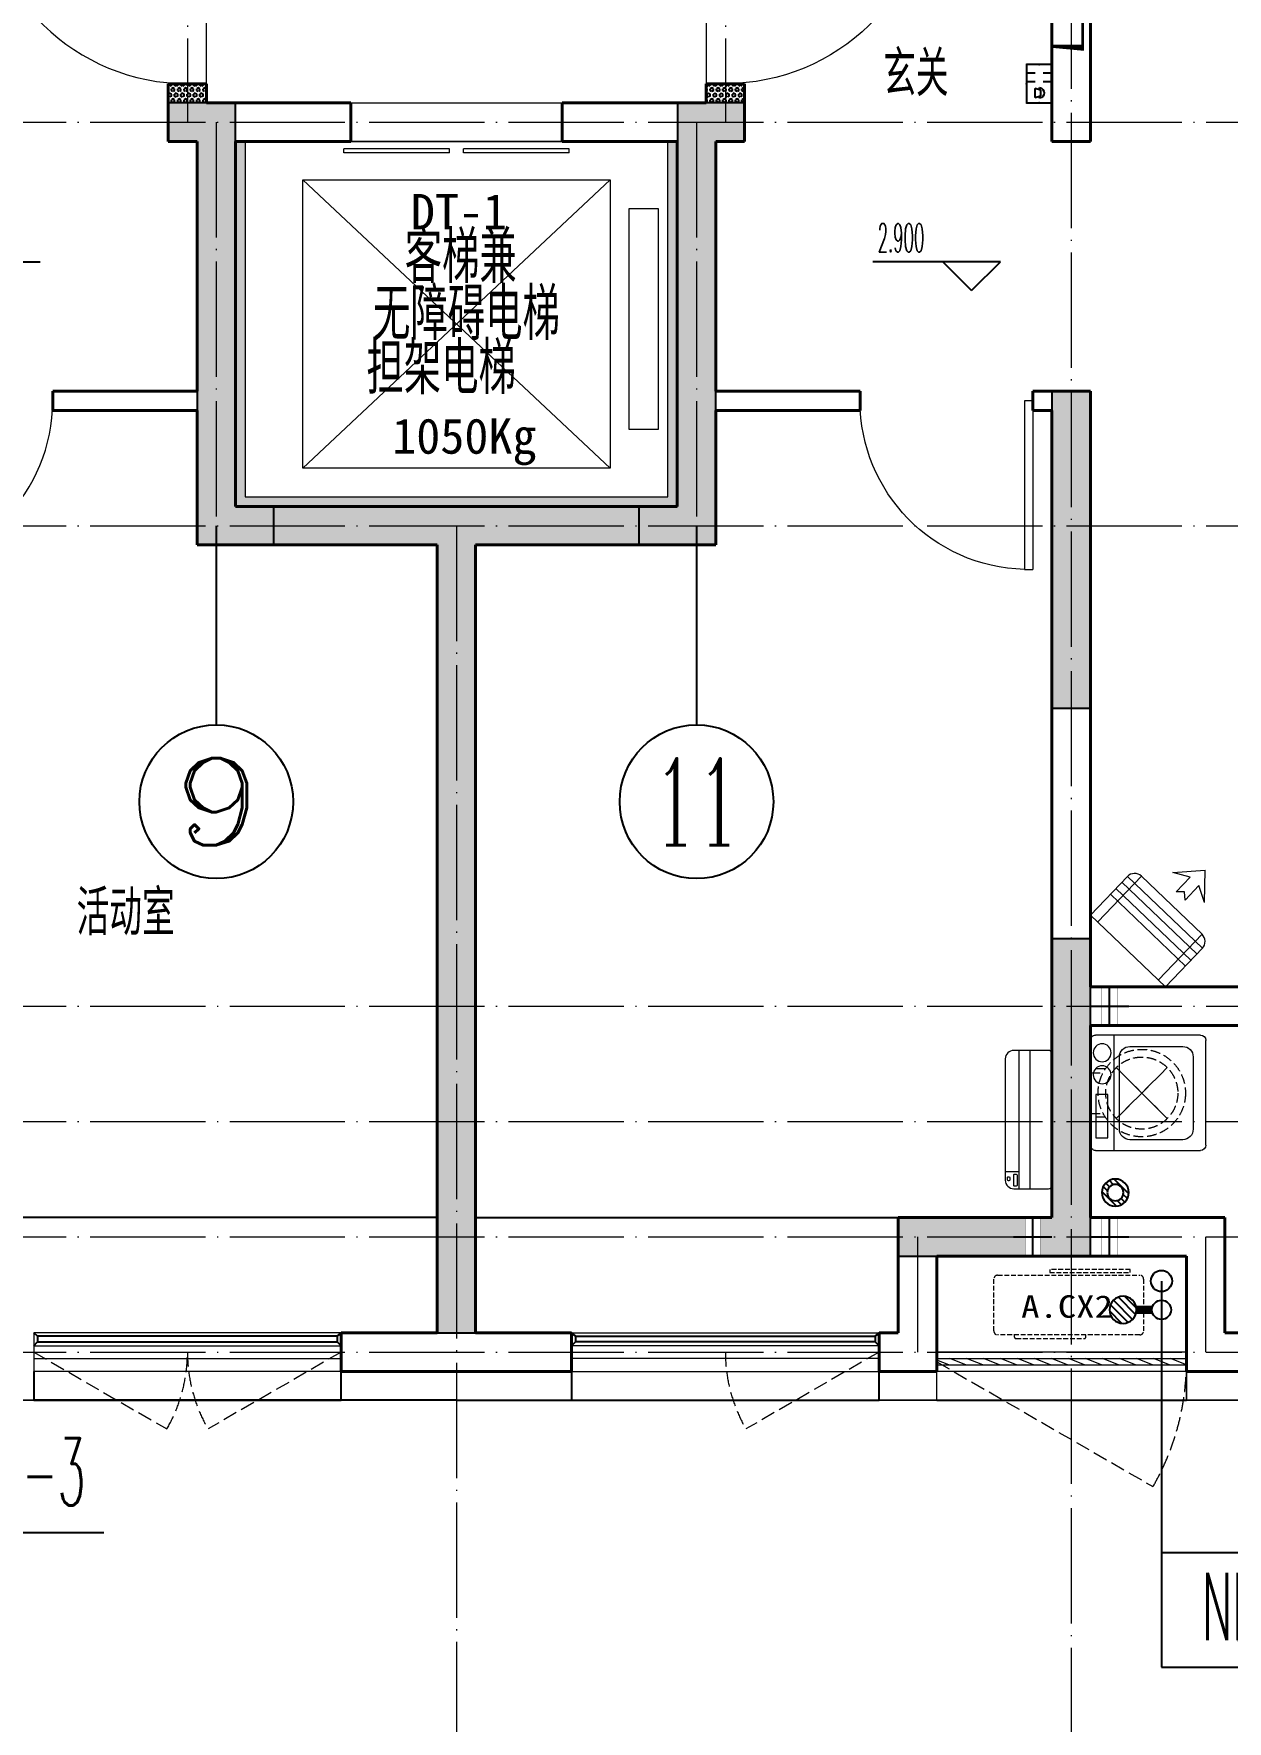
# Model space of a CAD drawing. Extents: x 27938 to 650306, y -92720 to 1524912.
# Drawn here: x 283617 to 289829, y 594028 to 602809 of the extents above; entities that cross this region are included whole.
import ezdxf
from ezdxf.enums import TextEntityAlignment as Align

# ---------------------------------------------------------------- set-up
doc = ezdxf.new("R2010")
doc.units = 0
doc.header["$LTSCALE"] = 1000
doc.header["$MEASUREMENT"] = 0
for name, pattern in [('$1$DASH', [0.35, 0.25, -0.1]), ('DASH', [0.35, 0.25, -0.1]), ('DOTE', [2.4200000000000004, 2, -0.2, 0.02, -0.2])]:
    doc.linetypes.add(name, pattern=pattern)
for name, color, linetype in [('3-栏杆1', 135, 'Continuous'), ('3.5方案汇报，与郭总、侯月琴确定户型_t8$0$2020.03.04 -1安徽标准化洋房户型(UA）_t8_t8$0$看线', 154, 'Continuous'), ('AXIS', 3, 'Continuous'), ('AXIS_TEXT', 4, 'Continuous'), ('COLUMN', 9, 'Continuous'), ('DIM_ELEV', 3, 'Continuous'), ('DIM_凝结', 3, 'Continuous'), ('DIM_污水', 3, 'Continuous'), ('DIM_雨水', 3, 'Continuous'), ('EQUIP-安防', 3, 'Continuous'), ('EQUIP_地漏', 7, 'Continuous'), ('PIPE-凝结', 150, 'N'), ('PUB_TEXT', 4, 'Continuous'), ('VPIPE-凝结', 150, 'Continuous'), ('VPIPE-污水', 2, 'W'), ('保温', 6, 'Continuous'), ('机电标识类', 1, 'Continuous'), ('看线', 251, 'Continuous')]:
    doc.layers.add(name, color=color, linetype=linetype)
for name, color, linetype, lineweight in [('3.5方案汇报，与郭总、侯月琴确定户型_t8$0$STAIR', 2, 'Continuous', 18), ('DOTE', 19, 'DOTE', 9), ('EQUIP-消防', 3, 'Continuous', 20), ('LVTRY', 1, 'Continuous', 13), ('PUB_HATCH', 8, 'Continuous', 9), ('WALL', 9, 'Continuous', 40), ('WINDOW', 8, 'Continuous', 15), ('填充', 251, 'Continuous', 5), ('平面-空调室内机', 176, 'Continuous', 9), ('平面-空调预留孔', 173, 'Continuous', 15), ('空调', 76, 'Continuous', 13), ('粉刷', 251, 'Continuous', 9)]:
    doc.layers.add(name, color=color, linetype=linetype, lineweight=lineweight)
doc.styles.add('_TCH_AXIS', font='COMPLEX', dxfattribs={"bigfont": 'GBCBIG'})
doc.styles.add('_TCH_DIM', font='SIMPLEX.shx', dxfattribs={"width": 0.6, "oblique": 10, "bigfont": 'hztxt.shx'})
doc.styles.add('_TEL_DIM', font='SIMPLEX', dxfattribs={"width": 0.8, "height": 3.5, "bigfont": 'HZTXT'})
doc.styles.add('_TWT_SERIAL', font='simplex.shx', dxfattribs={"width": 0.6, "oblique": 10, "height": 3, "bigfont": 'aadri.shx'})
doc.styles.add('COMPLEX', font='COMPLEX')
doc.styles.get("Standard").update_dxf_attribs({"font": 'gbenor.shx', "bigfont": 'gbcbig.shx'})
doc.styles.add('房间名称', font='TSSDENG', dxfattribs={"width": 0.8, "bigfont": 'HZTXT'})
doc.styles.add('黑体', font='simhei.ttf')
doc.linetypes.add('N', pattern='A,3,-0.2,["N",Standard,S=0.25,R=0,X=-0.1,Y=-0.115],-0.2', length=3.4)
doc.linetypes.add('W', pattern='A,3,-0.2,["W",Standard,S=0.25,R=0,X=-0.1,Y=-0.115],-0.2', length=3.4)
pattern_1 = [(90, (-503782.4698887531, -516048.4609178798), (-16.49778, 1.010197673501861e-15), [9.525, -19.05]), (210, (-503782.4698887531, -516048.4609178798), (8.248889999999996, -14.28749658604684), [9.525, -19.05]), (150, (-503782.4698887531, -516038.9359178797), (-8.248890000000003, -14.28749658604684), [9.525, -19.05])]
pattern_2 = [(90, (-503782.4698840767, -518598.460312426), (-16.49778, 1.010197673501861e-15), [9.525, -19.05]), (210, (-503782.4698840767, -518598.460312426), (8.248889999999996, -14.28749658604684), [9.525, -19.05]), (150, (-503782.4698840767, -518588.935312426), (-8.248890000000003, -14.28749658604684), [9.525, -19.05])]

# ---------------------------------------------------------------- blocks, each defined once
blk = doc.blocks.new('gdfgdgdgr')
at = {"layer": 'PUB_HATCH'}
for points in [[(489827.3862082955, 526513.8533125934), (489477.3862075229, 526513.8530673019), (489477.3862075229, 526313.8530673019), (489627.3862082955, 526313.8533125934), (489627.3862071062, 524213.8572179268), (490027.3862071062, 524213.8572179268), (490027.3862071062, 524413.8572179268), (489827.3862072384, 524413.8572179268)], [(492127.5825683302, 526513.8533125934), (492127.5825693873, 524413.8572179268), (491927.5825695195, 524413.8572179268), (491927.5825695195, 524213.8572179268), (492327.5825695195, 524213.8572179268), (492327.5825683302, 526313.8533125934), (492477.5825691028, 526313.8530673019), (492477.5825691028, 526513.8530673019)], [(494077.5855897999, 523363.8541015312), (494277.5855897999, 523363.8541015312), (494277.5855909864, 525013.8540440022), (494077.5855911501, 525013.8540439482)], [(493277.5825695144, 520713.853921362), (493277.5825695144, 520513.853921362), (494277.5810630438, 520513.8539213585), (494277.5810618573, 522163.8538638296), (494077.5810618573, 522163.8538638296), (494077.5810630438, 520713.8539213585)]]:
    blk.add_hatch(color=256, dxfattribs=at).paths.add_polyline_path(points)
at = {"layer": 'COLUMN', "color": 8}
for p, q in [((489827.3862082955, 526513.8533125934), (489477.3862075229, 526513.8530673019)), ((489477.3862075229, 526513.8530673019), (489477.3862075229, 526313.8530673019)), ((489827.3862072384, 524413.8572179268), (489827.3862082955, 526513.8533125934)), ((492127.5825683302, 526513.8533125934), (492127.5825693873, 524413.8572179268)), ((492477.5825691028, 526513.8530673019), (492127.5825683302, 526513.8533125934)), ((492477.5825691028, 526313.8530673019), (492477.5825691028, 526513.8530673019)), ((489477.3862075229, 526313.8530673019), (489627.3862082955, 526313.8533125934)), ((489627.3862082955, 526313.8533125934), (489627.3862071062, 524213.8572179268)), ((492327.5825695195, 524213.8572179268), (492327.5825683302, 526313.8533125934)), ((492327.5825683302, 526313.8533125934), (492477.5825691028, 526313.8530673019)), ((494277.5855909864, 525013.8540440022), (494077.5855911501, 525013.8540439482)), ((494077.5855911501, 525013.8540439482), (494077.5855897999, 523363.8541015312)), ((494277.5855897999, 523363.8541015312), (494277.5855909864, 525013.8540440022)), ((490027.3862071062, 524413.8572179268), (489827.3862072384, 524413.8572179268)), ((490027.3862071062, 524213.8572179268), (490027.3862071062, 524413.8572179268)), ((492127.5825693873, 524413.8572179268), (491927.5825695195, 524413.8572179268)), ((491927.5825695195, 524413.8572179268), (491927.5825695195, 524213.8572179268)), ((489627.3862071062, 524213.8572179268), (490027.3862071062, 524213.8572179268)), ((491927.5825695195, 524213.8572179268), (492327.5825695195, 524213.8572179268)), ((494077.5855897999, 523363.8541015312), (494277.5855897999, 523363.8541015312)), ((494277.5810618573, 522163.8538638296), (494077.5810618573, 522163.8538638296)), ((494077.5810618573, 522163.8538638296), (494077.5810630438, 520713.8539213585)), ((494277.5810630438, 520513.8539213585), (494277.5810618573, 522163.8538638296)), ((493277.5825695144, 520713.853921362), (493277.5825695144, 520513.853921362)), ((494077.5810630438, 520713.8539213585), (493277.5825695144, 520713.853921362)), ((493277.5825695144, 520513.853921362), (494277.5810630438, 520513.8539213585))]:
    blk.add_line(p, q, dxfattribs=at)
blk = doc.blocks.new('RECTANG')
at = {"color": 0}
for p, q in [((1.00000000000004, 1.00000000000004), (0, 1.00000000000004)), ((0, 1.00000000000004), (0, 0)), ((1.00000000000004, 0), (1.00000000000004, 1.00000000000004)), ((0, 0), (1.00000000000004, 0))]:
    blk.add_line(p, q, dxfattribs=at)
blk = doc.blocks.new('洗衣机')
at = {"layer": 'LVTRY', "color": 0}
for p, q in [((3790993.746954995, 243444.5237557961), (3790993.746954995, 242899.1124234381)), ((3791567.361739737, 243472.1311109139), (3791020.978428917, 243472.1311109139)), ((3791116.547650196, 243472.1311109139), (3791116.547650196, 242871.5050683203)), ((3791198.977629842, 243412.6941587822), (3791474.884451542, 243412.6941587822)), ((3791594.59321366, 242899.1124234381), (3791594.59321366, 243444.5237557961)), ((3791145.054954439, 242982.4807401235), (3791145.054954439, 243358.0271784722)), ((3791528.807126945, 243358.0271784722), (3791528.807126945, 242982.4807401235)), ((3791020.978428917, 242871.5050683203), (3791567.361739737, 242871.5050683203)), ((3791474.884451542, 242927.8137598135), (3791198.977629842, 242927.8137598135))]:
    blk.add_line(p, q, dxfattribs=at)
at = {"layer": 'LVTRY', "color": 0, "extrusion": (0, 0, -1)}
for centre, major_axis, ratio, start_param, end_param in [((3791020.978428917, 243444.5237557961), (-1.908531711022078e-08, 27.60735511779785), 0.9863847444471043, -1.570796326112996, 7.008549296472211e-10), ((3791055.147302595, 243379.8474220779), (-1.532403957494624e-08, 46.92390957762836), 0.9863847444493448, 3.141592653920872, 9.424777961100459), ((3791198.977629842, 243358.0271784722), (4.764609934498854e-09, 54.66698031005217), 0.9863847444472746, 4.712388980298719, 6.283185307091227), ((3791474.884451542, 243358.0271784722), (-4.76474120185596e-09, 54.66698031005217), 0.9863847444472746, 8.836242848531128e-11, 1.57079632688087), ((3791567.361739737, 243444.5237557961), (-5.264563262736361e-09, 27.60735511779785), 0.9863847444471043, 1.933262439024475e-10, 1.570796326982994), ((3791055.147302595, 243265.6659087724), (-1.532403957494624e-08, 46.92390957762836), 0.9863847444493448, 3.141592653920872, 9.424777961100459), ((3791198.977629842, 242982.4807401235), (-6.265914279833452e-09, 54.66698031005218), 0.9863847444472746, 3.141592653705994, 4.712388980497749), ((3791474.884451542, 242982.4807401235), (6.265651745155644e-09, 54.66698031005217), 0.986384744447275, 1.570796326681842, 3.141592653473596), ((3791020.978428917, 242899.1124234381), (1.908525212675288e-08, 27.60735511779785), 0.9863847444471043, 3.14159265288894, 4.712388979702792), ((3791567.361739737, 242899.1124234381), (5.264433297526799e-09, 27.60735511779784), 0.9863847444471044, 1.570796326606803, 3.141592653396471)]:
    blk.add_ellipse(centre, major_axis=major_axis, ratio=ratio, start_param=start_param, end_param=end_param, dxfattribs=at)
at = {"layer": 'LVTRY', "color": 8, "xscale": 63.25620569481588, "yscale": 224.5369532744355, "zscale": 64.12934308941763, "rotation": 180}
blk.add_blockref('RECTANG', (3791085.200501846, 243162.4333077016), dxfattribs=at)
blk = doc.blocks.new('dnfhfn')
at = {"color": 0, "linetype": '$1$DASH', "ltscale": 0.2}
for p, q in [((101.8984962723892, 495.000031470118, -2.359636360997379e-09), (121.8984962723892, 495.000031470118, -2.359636360997379e-09)), ((101.8984962723892, 417.1853479389541, -2.359636360997379e-09), (101.8984962723892, 495.000031470118, -2.359636360997379e-09)), ((121.8984962723892, 495.000031470118, -2.359636360997379e-09), (121.8984962723892, 429.0058331504954, -2.359636360997379e-09)), ((353.1017998967993, 495.000031470118, -2.359636360997379e-09), (333.1017998967993, 495.000031470118, -2.359636360997379e-09)), ((333.1017998967993, 495.000031470118, -2.359636360997379e-09), (333.1017998967993, 429.0058331504954, -2.359636360997379e-09)), ((353.1017998967993, 417.1853479389541, -2.359636360997379e-09), (353.1017998967993, 495.000031470118, -2.359636360997379e-09))]:
    blk.add_line(p, q, dxfattribs=at)
at = {"color": 0, "linetype": '$1$DASH', "ltscale": 0.2, "elevation": -2.359636360997379e-09}
for points in [[(94.91774319857359, 360.0825529289432), (94.91774319857359, 360.0825529289432), (360.0827860850841, 94.91750992601737), (360.0827860850841, 94.91750992601737)], [(360.0827861726284, 360.0825529010035), (94.91774310916662, 94.91750995395705), (94.91774310916662, 94.91750995395705), (360.0827861726284, 360.0825529010035)]]:
    blk.add_lwpolyline(points, close=True, dxfattribs=at)
at = {"color": 0, "linetype": '$1$DASH', "ltscale": 0.2}
for radius in [227.5000000426377, 187.5000000426377]:
    blk.add_circle((227.5002646408975, 227.5000314274803, -2.359636360997379e-09), radius, dxfattribs=at)
blk = doc.blocks.new('ferre')
at = {"layer": '平面-空调预留孔', "color": 0, "linetype": 'DASH', "ltscale": 0.1}
for p, q in [((93392.71730405767, 115403.4805673846), (93392.71730405767, 115393.4805673846)), ((93402.71730405767, 115383.4805673846), (93755.55297231418, 115383.4805673846)), ((93765.55297231418, 115393.4805673846), (93765.55297231418, 115403.4805673846))]:
    blk.add_line(p, q, dxfattribs=at)
blk.add_lwpolyline([(93996.6522452461, 115742.5898858035), (93576.83409988158, 115742.5898858035), (93576.83409988158, 115727.4758301467), (93996.6522452461, 115727.4758301467)], close=True, dxfattribs=at)
blk.add_lwpolyline([(94045.86423898651, 115403.4805673849), (93305.86423898651, 115403.4805673846, -0.414213562373517), (93285.86423898651, 115423.4805673846), (93285.86423898698, 115693.4805673846, -0.414213562372746), (93305.86423898698, 115713.4805673846), (94045.86423898605, 115713.4805673846, -0.4142135623727947), (94065.86423898605, 115693.4805673846), (94065.86423898651, 115423.4805673851, -0.4142135623733224)], format="xyb", close=True, dxfattribs=at)
for centre, start, end in [((93402.71730405767, 115393.4805673846), 180, 270), ((93755.55297231418, 115393.4805673846), 270, 0)]:
    blk.add_arc(centre, 10, start, end, dxfattribs=at)
at = {"layer": '平面-空调预留孔', "color": 0, "linetype": 'DASH', "ltscale": 0.1, "style": '黑体', "width": 1.2}
blk.add_text('A.CX2', height=117.045, dxfattribs=at).set_placement((93428.26006472872, 115492.1053570627))
blk = doc.blocks.new('fergve')
at = {"layer": '平面-空调预留孔', "color": 8, "linetype": 'DASH', "ltscale": 0.1}
blk.add_blockref('ferre', (25670.00000000033, -60415.83149240454), dxfattribs=at)
blk = doc.blocks.new('dasdasf1sa2f31as32f')
at = {"color": 0}
for p, q in [((-116.0333029678441, 585.5764855154375), (43.31421442719875, 640.474787555806)), ((82.68419507401995, 476.5984332799144), (43.31421442719875, 640.474787555806)), ((-22.77745136787416, 585.5073602304651), (-116.0333029678441, 585.5764855154375)), ((-22.77745136787416, 585.5073602304651), (-73.37246493535349, 493.2492008739632)), ((32.42647185805254, 555.0730752506729), (-18.10105440387269, 462.9379765309382)), ((82.68419507401995, 476.5984332799144), (32.42647185805254, 555.0730752506729)), ((-473.4737950866693, 259.6563084750783), (-339.4594785901136, 504.0265200089943)), ((-269.8119794043596, 524.3392218776735), (-427.6640969782602, 236.5016507070477)), ((114.6759563127998, 208.4019676803059), (-359.0953820513678, 468.2211672088001)), ((134.6253530689864, 245.484414406435), (-338.8351731522707, 505.1322360634172)), ((-269.8119794043596, 524.3392218776735), (113.7016146283713, 314.0177107195245)), ((-31.30690161697567, 504.4059078391083), (-73.37246493535349, 493.2492008739632)), ((-18.10105440387269, 462.9379765309382), (-31.30690161697567, 504.4059078391083)), ((72.34237424354069, 131.9136772763986), (-401.1422099253978, 391.5503122554119)), ((92.58920825674431, 168.8330396253091), (-380.8957810040447, 428.4689359338913)), ((113.7016146283713, 314.0177107195245), (-44.1505029455293, 26.18013954889921)), ((0, 0), (-473.4737950866693, 259.6563084750783)), ((134.0143164967885, 244.3702115339634), (0, 0))]:
    blk.add_line(p, q, dxfattribs=at)
for centre, radius, start, end in [((-294.4793780628825, 479.3591213504569), 51.30000000018548, 61.25933126190097, 151.2593312616622), ((89.03421596984845, 269.0376101925353), 51.29999999996637, 331.2593312598987, 61.25933126186338)]:
    blk.add_arc(centre, radius, start, end, dxfattribs=at)
blk = doc.blocks.new('dongkong')
at = {"color": 0}
blk.add_wipeout([(-603756.0415179721, 210770.96306340612), (-603756.0415180603, 210570.80961624245), (-603836.0415181214, 210570.80961593534), (-603836.0415181519, 210770.96306307407)], dxfattribs=at)
at = {"layer": '机电标识类', "color": 0, "linetype": 'DASH', "ltscale": 400}
for p, q in [((-603796.0415180789, 210770.9630630909), (-603796.0415180789, 210570.8096162414)), ((-603896.0415180789, 210670.6929921169), (-603696.0415180789, 210670.6929921169))]:
    blk.add_line(p, q, dxfattribs=at)
at = {"layer": '空调', "color": 0, "linetype": 'DASH', "const_width": 2}
blk.add_lwpolyline([(-603756.0415180789, 210770.9630630909), (-603756.0415180789, 210570.8096162414), (-603836.0415180789, 210570.8096162414), (-603836.0415180789, 210770.9630630909)], close=True, dxfattribs=at)
blk = doc.blocks.new('A$C001338C2')
at = {"color": 0}
for p, q in [((-1.49359439092e-05, 248.6000576173246), (-2.84423585981e-05, 22.0000576172315)), ((844.9999883423079, 303.6000072514144), (54.99998834231155, 303.6000543390692)), ((109.0525457565491, 214.7673082745569), (109.0525510513944, 303.6000511174025)), ((899.9999715576414, 22.00000397306576), (899.9999850640525, 248.6000039731589)), ((21.99997024633922, 5.63059293199e-05), (877.9999702463392, 5.2843679441e-06))]:
    blk.add_line(p, q, dxfattribs=at)
at = {"color": 0, "lineweight": 5}
for p, q in [((899.9999830474662, 214.7672611304297), (-1.69525337697e-05, 214.7673147745954)), ((899.9999787804518, 143.1781611304468), (-2.12195482163e-05, 143.1782147746126))]:
    blk.add_line(p, q, dxfattribs=at)
at = {"color": 0}
for points in [[(89.24090579471158, 226.3562818807586), (22.19125331861505, 226.3562858772129, -0.414213562372504), (16.6912536464406, 231.8562862050385), (16.69125431894281, 243.1390318179401, -0.414213562373095), (22.19125464676836, 248.6390314901146), (89.24090712286488, 248.6390274936603, -0.414213562373095), (94.74090679503934, 243.1390271658347), (94.74090612253713, 231.8562815529331, -0.414213562373095)], [(73.08482630450817, 275.0144977724194), (56.77886350143308, 275.0144987443309, -0.414213562373095), (51.27886382925863, 280.5144990721565), (51.27886400034913, 283.3844664433818, -0.414213562373095), (56.77886432817468, 288.8844661155563), (73.08482713124977, 288.8844651436448, -0.4142135623732024), (78.58482680342422, 283.3844648158192), (78.58482663233372, 280.5144974445939, -0.414213562373095)]]:
    blk.add_lwpolyline(points, format="xyb", close=True, dxfattribs=at)
for centre, radius, start, end in [((54.99998506405609, 248.6000543390692), 55.0000000000001, 89.99999658490542, 179.9999965849054), ((844.9999850640525, 248.6000072514144), 55.0000000000001, 359.9999965849054, 89.99999658490542), ((21.9999715576414, 22.00005630592932), 22.00000000000004, 179.9999965849054, 269.9999965849054), ((877.9999715576414, 22.00000528436794), 22.00000000000004, 269.9999965849054, 359.9999965849054)]:
    blk.add_arc(centre, radius, start, end, dxfattribs=at)
blk = doc.blocks.new('A$C263B1184')
at = {"layer": '保温', "linetype": 'Continuous', "ltscale": 10}
h = blk.add_hatch(dxfattribs=at)
h.set_pattern_fill('HEX', color=251, scale=10, angle=90, style=0)
h.set_pattern_definition(pattern_2)
h.paths.add_polyline_path([(-1200.00000617106, 6399.999117761559), (-1199.901089959487, 6499.999895559682), (-1399.901073650282, 6500.000092204486), (-1399.999989861855, 6399.999314406363)])
h = blk.add_hatch(dxfattribs=at)
h.set_pattern_fill('HEX', color=251, scale=10, angle=90, style=0)
h.set_pattern_definition(pattern_2)
h.paths.add_polyline_path([(1400.000006176066, 6399.999117761559), (1399.901089964493, 6499.999895559682), (1599.901073655288, 6500.000092204486), (1599.999989866861, 6399.999314406363)])
h = blk.add_hatch(dxfattribs=at)
h.set_pattern_fill('HEX', color=251, scale=10, angle=90, style=0)
h.set_pattern_definition(pattern_1)
h.paths.add_polyline_path([(1050.098201912653, 4099.99990215787), (1050.098160506343, 4299.999899148068), (-849.9992586476728, 4300.000095792988), (-849.9992172413622, 4100.000098802673)])
h = blk.add_hatch(dxfattribs=at)
h.set_pattern_fill('HEX', color=251, scale=10, angle=90, style=0)
h.set_pattern_definition(pattern_1)
h.paths.add_polyline_path([(0.0989619892789051, 5.238689482212067e-10), (200.0989456800162, 5.238689482212067e-10), (200.0989061862347, 4099.999899148243), (0.09892249543918297, 4100.000095793162)])
at = {"layer": '保温', "color": 251, "linetype": 'ByBlock', "ltscale": 10}
blk.add_line((0, 0), (200.0000000021537, -1.268927007913589e-08), dxfattribs=at)
blk = doc.blocks.new('GDGDGRDGDGDR')
at = {"layer": 'DOTE', "linetype": 'DOTE', "ltscale": 0.3}
for p, q in [((284416.578704452, 612948.8100463543), (284416.5787044524, 602348.8100386304)), ((287216.5787004906, 612948.8100463543), (287216.5787004903, 602348.8100386304)), ((289016.5787024716, 603848.8100384269), (289016.5787024713, 593948.8100386302)), ((270116.5787024704, 602348.8100386304), (328916.5787024746, 602348.8100386304)), ((284566.5787044525, 602348.8100386304), (284566.5787044525, 600248.8100385836)), ((287066.5787004902, 602348.8100386304), (287066.5787004902, 600248.8100385836)), ((270116.5787024704, 600248.8100385834), (328916.5787024746, 600248.8100385834)), ((285816.5787024716, 600248.8100385831), (285816.5787024713, 593948.8100386302)), ((270116.5787024704, 597748.8100386304), (328916.5787024746, 597748.8100386304)), ((270116.5787024704, 597148.8100386304), (328916.5787024746, 597148.8100386304)), ((270116.5787024704, 596548.8100386304), (328916.5787024746, 596548.8100386304)), ((288216.5787035047, 596548.8100374909), (288216.5787032351, 595948.8100374907)), ((289716.5787035143, 596548.8100368783), (289716.5787032447, 595948.8100368781)), ((270116.5787024704, 595948.8100386302), (328916.5787024746, 595948.8100386302))]:
    blk.add_line(p, q, dxfattribs=at)
blk = doc.blocks.new('$equip$00002628')
at = {"color": 0, "linetype": 'Continuous'}
for p, q in [((-0.624999999998181, 0.4150000000045111), (0.625000000001819, 0.4150000000045111)), ((-0.624999999998181, -0.4150000000045111), (-0.624999999998181, 0.4150000000045111)), ((-0.4717313354612998, 0.009603462141967611), (-0.4090194958534994, 0.009603462141967611)), ((-0.4457289298279647, -0.1375965378647379), (-0.3945289298262651, 0.05760346212991863)), ((-0.3945289298262651, 0.05760346212991863), (-0.3945289298262651, 0.05760346212991863)), ((-0.3945289298262651, 0.05760346212991863), (-0.2057289298081741, 0.05760346212991863)), ((-0.2057289298081741, 0.05760346212991863), (-0.1545289298064745, -0.1375965378647379)), ((-0.1912383637663879, 0.009603462141967611), (-0.1285265242022433, 0.009603462141967611)), ((0.07074779736467462, 0.1292446097322681), (0.07074779736467462, 0.4150000000045111)), ((0.3500291924156045, 0.1292446097322681), (0.3500291924156045, 0.4150000000045111)), ((0.625000000001819, 0.4150000000045111), (0.625000000001819, -0.4150000000045111)), ((0.625000000001819, -0.4150000000045111), (-0.624999999998181, -0.4150000000045111)), ((-0.1545289298064745, -0.1375965378647379), (-0.4457289298279647, -0.1375965378647379)), ((0.07074779736467462, -0.4150000000045111), (0.07074779736467462, -0.1292446097468201)), ((0.3500291924156045, -0.4150000000045111), (0.3500291924156045, -0.1292446097468201))]:
    blk.add_line(p, q, dxfattribs=at)
at = {"color": 0, "const_width": 0.05}
blk.add_lwpolyline([(-0.624999999998181, 0.4150000000045111), (0.625000000001819, 0.4150000000045111), (0.625000000001819, -0.4150000000045111), (-0.624999999998181, -0.4150000000045111), (-0.624999999998181, 0.4150000000045111), (0.625000000001819, 0.4150000000045111)], dxfattribs=at)
at = {"color": 0, "linetype": 'Continuous'}
blk.add_arc((-0.3001289298244956, -0.01143547351603047), 0.1728873113639825, 6.989740462788838, 173.0102595372112, dxfattribs=at)
at = {"color": 0}
for p in [(-0.624999999998181, 0), (1.818989403545856e-12, 0.4150000000045111), (1.818989403545856e-12, -0.4150000000045111), (0.625000000001819, -3.637978807091713e-12)]:
    blk.add_point(p, dxfattribs=at)
at = {"color": 0, "style": '_TEL_DIM', "flags": 1}
blk.add_attdef('A', text='', height=2.5e-05, dxfattribs=at).set_placement((1.818989403545856e-12, 0), align=Align.MIDDLE_CENTER)
blk = doc.blocks.new('GDGRDGDRGDFD')
at = {"layer": 'EQUIP-消防', "color": 0, "const_width": 12.82051282052028}
blk.add_lwpolyline([(136866.5605577994, 335507.811971089), (136366.5605577994, 335507.8119710906), (136366.5605577991, 335347.8119710904), (136866.5605577991, 335347.8119710888)], close=True, dxfattribs=at)
at = {"layer": 'PUB_TEXT', "color": 0, "style": '房间名称', "width": 0.8}
blk.add_text('qD', height=90, dxfattribs=at).set_placement((136565.0499633249, 335395.5346836653))
blk = doc.blocks.new('HFHFHTFCD')
at = {"color": 8, "rotation": 90}
blk.add_blockref('GDGRDGDRGDFD', (624424.390673558, 234757.164616444), dxfattribs=at)
at = {"layer": 'EQUIP-安防', "color": 8, "xscale": -160, "yscale": 160, "zscale": 160, "rotation": 270}
blk.add_blockref('$equip$00002628', (288850.1776680119, 370923.7251742432), dxfattribs=at)
blk = doc.blocks.new('$DORLIB2D$00000127')
at = {"color": 0}
for points in [[(-0.5333333333328483, 0.7948983154366971), (-0.5333333333328483, 0.690405644187237)], [(-0.03333333333284827, 0.7948983154366971), (-0.5333333333328483, 0.7948983154366971)], [(-0.03333333333284827, 0.7948983154366971), (-0.03333333333284827, 0.690405644187237)], [(0.5333333333328483, 0.7948983154366971), (0.03333333333284827, 0.7948983154366971)], [(0.03333333333284827, 0.7948983154366971), (0.03333333333284827, 0.690405644187237)], [(0.5333333333328483, 0.7948983154366971), (0.5333333333328483, 0.690405644187237)], [(-0.03333333333284827, 0.690405644187237), (-0.5333333333328483, 0.690405644187237)], [(0.5333333333328483, 0.690405644187237), (0.03333333333284827, 0.690405644187237)], [(0.5, 0.4999999999999858), (-0.5, 0.4999999999999858)]]:
    blk.add_lwpolyline(points, dxfattribs=at)
blk = doc.blocks.new('$WINLIB2D$00000001')
at = {"color": 0}
for points in [[(-0.4999999999999964, 0.5000000000000142), (-0.4999999999999964, -0.4999999999999858)], [(-0.4999999999999964, 0.5000000000000142), (0.5000000000000036, 0.5000000000000142)], [(0.5000000000000036, -0.4999999999999858), (0.5000000000000036, 0.5000000000000142)], [(0.5000000000000036, 0.1666666666666714), (-0.4999999999999964, 0.1666666666666714)], [(0.5000000000000036, -0.1666666666666572), (-0.4999999999999964, -0.1666666666666572)], [(-0.4999999999999964, -0.4999999999999858), (0.5000000000000036, -0.4999999999999858)]]:
    blk.add_lwpolyline(points, dxfattribs=at)
blk = doc.blocks.new('$DorLib2D$00000001')
for p, q in [((0.45, 0.9750000000000001), (0.5000000000000002, 0.9750000000000001)), ((0.45, 0), (0.45, 0.9750000000000001)), ((0.5, 0), (0.5, 0.9750000000000001)), ((0.5, 0), (0.45, 0))]:
    blk.add_line(p, q)
at = {"lineweight": 13}
blk.add_arc((0.475, 0), 0.975, 91.4692835813538, 180, dxfattribs=at)
blk = doc.blocks.new('$WINLIB2D$00000039')
at = {"color": 0}
for points in [[(-0.4999999999983409, 0.5000000000445652), (-0.4999999999999964, -0.4999999999999716)], [(0.5000000000016591, 0.4999999999536158), (-0.4999999999983409, 0.5000000000445652)], [(0.4999999999983338, -0.5000000000463842), (0.4999999999999609, 0.4999999999999432)], [(-0.499999999999428, 0.1666666667124446), (0.500000000000572, 0.1666666666205998)], [(-0.3838834764901549, -0.166666666632409), (-0.4479860405916831, 0.1666666667079113)], [(-0.3158924398378069, -0.166666666637866), (-0.3799950039392748, 0.1666666667006353)], [(-0.2479014031851996, -0.166666666645142), (-0.3120039672867243, 0.1666666666951784)], [(-0.1799103665328481, -0.1666666666505989), (-0.2440129306343159, 0.1666666666887977)], [(-0.1119193298802692, -0.1666666666569512), (-0.1760218939817904, 0.1666666666824455)], [(-0.04392829322788927, -0.1666666666633319), (-0.1080308573293216, 0.1666666666760648)], [(0.02406274342471804, -0.1666666666696841), (-0.04003982067680312, 0.1666666666697125)], [(0.09205378007703402, -0.1666666666751411), (0.02795121597557682, 0.1666666666642556)], [(0.1600448167296129, -0.1666666666815217), (0.0959422526280953, 0.1666666666578749)], [(0.2280358533819644, -0.166666666687874), (0.163933289280525, 0.1666666666505989)], [(0.2960268900345753, -0.1666666666942547), (0.231924325933047, 0.1666666666460657)], [(0.3640179266869801, -0.1666666667006069), (0.2999153625854838, 0.166666666639685)], [(0.4320089633395341, -0.1666666667060639), (0.3679063992380058, 0.166666666632409)], [(0.4999999999916831, -0.1666666667115209), (0.4358974358904746, 0.1666666666260568)], [(-0.4518745131427302, -0.1666666666260284), (-0.5000000000072298, 0.08358586507802102)], [(-0.500000000000572, -0.1666666666214951), (0.499999999999428, -0.1666666667124446)], [(0.4999999999983338, -0.5000000000463842), (-0.5000000000016662, -0.4999999999554348)]]:
    blk.add_lwpolyline(points, dxfattribs=at)
blk = doc.blocks.new('_AXISO')
blk.add_circle((0, 0), 0.5)
at = {"layer": 'AXIS_TEXT', "style": 'COMPLEX', "width": 1.041666666666667}
blk.add_attdef('A', text='', height=0.56, dxfattribs=at).set_placement((-0.25, -0.28), (0.25, -0.28), align=Align.FIT)
blk = doc.blocks.new('$TwtSys$00000141')
for p, q in [((-141.2940945534228, 11.5081675418387), (-15.12463543624108, 137.6776266590259)), ((-141.2940945534228, 11.5081675418387), (-15.12463543624108, 137.6776266590259)), ((-130.8287533366456, -52.58172021128667), (52.58172021128667, 130.8287533366511)), ((-130.8287533366456, -52.58172021128667), (52.58172021128667, 130.8287533366511)), ((-99.70205614729821, -99.70205614730912), (99.70205614729821, 99.70205614729821)), ((-99.70205614729821, -99.70205614730367), (99.70205614729821, 99.70205614729821)), ((-48.53417053355224, -130.5918998453235), (131.3741195312687, 49.31639021949741)), ((-48.53417053355224, -130.5918998453235), (131.3741195312687, 49.31639021950286)), ((17.14666153208782, -138.38927842878), (138.3892210518698, -17.146718909009)), ((17.14666153208782, -138.38927842878), (138.3892210518698, -17.146718909009))]:
    blk.add_line(p, q)
blk.add_circle((0, 0), 141)
blk.add_circle((0, 0), 141)
blk = doc.blocks.new('$TwtSys$00000543')
for p, q in [((-140.4178742026088, -12.79924233433667), (12.79924233408019, 140.4178742028653)), ((-12.79924233408019, -140.4178742028653), (140.4178742031218, 12.79924233433667)), ((18.69843284787567, 82.50774878188349), (62.55481905883789, 126.3641349931022)), ((59.82123368834073, 59.82123368834073), (99.70205614757651, 99.70205614732004)), ((82.50774878213997, 18.69843284761919), (126.3641349931022, 62.55481905883789)), ((-126.3641349931022, -62.55481905883789), (-82.50774878213997, -18.69843284761919)), ((-99.70205614962833, -99.70205614962833), (-59.82123368834073, -59.82123368834073)), ((-62.55481905883789, -126.3641349931022), (-18.69843284736271, -82.50774878188349))]:
    blk.add_line(p, q)
for radius in [141, 84.6]:
    blk.add_circle((0, 0), radius)

msp = doc.modelspace()

# ---------------------------------------------------------------- hatches: boundary and pattern name
at = {"layer": '填充'}
h = msp.add_hatch(dxfattribs=at)
h.set_pattern_fill('隔热材料02', color=8, scale=100, style=0)
h.set_pattern_definition([(0, (-888391.6240727637, -8389.817468604771), (0, 50), []), (0, (-888391.6240727637, -8373.150968604721), (0, 50), []), (270, (-888347.8825727637, -8364.519718604744), (50, -9.184850993605149e-15), [5.01775, -44.98225]), (270, (-888385.3413227637, -8364.519718604744), (50, -9.184850993605149e-15), [5.01775, -44.98225]), (90, (-888359.8295727636, -8398.448718604748), (-50, 3.061616997868383e-15), [5.01775, -44.98225]), (90, (-888373.3945727638, -8398.448718604748), (-50, 3.061616997868383e-15), [5.01775, -44.98225]), (180, (-888341.5998227637, -8406.484218604746), (-6.123233995736766e-15, -50), [50.02425, 0.02425]), (135, (-888355.5570727637, -8403.975468604709), (2.775557561562891e-15, 49.99987405109137), [4.268000000000001, -66.44274999999999]), (116.56505, (-888308.5750727636, -8400.957468604785), (0.0001128305918363104, 49.99993342107836), [2.804999999999997, -108.9984999999999]), (116.56505, (-888358.5750727636, -8400.957468604785), (0.0001128305918363104, 49.99993342107836), [2.804999999999997, -108.9984999999999]), (153.43495, (-888300.5395727636, -8406.484218604746), (-0.0001128305918057793, 49.99993342107837), [5.609999999999999, -106.1935]), (153.43495, (-888350.5395727636, -8406.484218604746), (-0.0001128305918057793, 49.99993342107837), [5.609999999999999, -106.1935]), (63.43495000000001, (-888309.8295727636, -8393.430968604749), (-0.0001128305918307593, 49.99993342107837), [26.714, -85.0895]), (63.43495000000001, (-888359.8295727636, -8393.430968604749), (-0.0001128305918307593, 49.99993342107837), [26.714, -85.0895]), (116.56505, (-888297.8825727637, -8364.519718604744), (0.0001128305918363104, 49.99993342107836), [2.804999999999997, -108.9984999999999]), (116.56505, (-888347.8825727637, -8364.519718604744), (0.0001128305918363104, 49.99993342107836), [2.804999999999997, -108.9984999999999]), (135, (-888349.1370727638, -8362.010968604707), (2.775557561562891e-15, 49.99987405109137), [4.268000000000001, -66.44274999999999]), (153.43495, (-888302.1550727637, -8358.992968604784), (-0.0001128305918057793, 49.99993342107837), [5.609999999999999, -106.1935]), (153.43495, (-888352.1550727637, -8358.992968604784), (-0.0001128305918057793, 49.99993342107837), [5.609999999999999, -106.1935]), (45, (-888384.0868227637, -8362.010968604707), (0, 49.99987405109137), [4.268000000000001, -66.44274999999999]), (63.43495000000001, (-888335.3413227637, -8364.519718604744), (-0.0001128305918307593, 49.99993342107837), [2.805, -108.9985]), (63.43495000000001, (-888385.3413227637, -8364.519718604744), (-0.0001128305918307593, 49.99993342107837), [2.805, -108.9985]), (26.56505, (-888331.0690727638, -8358.992968604784), (0.0001128305918307593, 49.99993342107837), [5.609999999999999, -106.1935]), (26.56505, (-888381.0690727638, -8358.992968604784), (0.0001128305918307593, 49.99993342107837), [5.609999999999999, -106.1935]), (116.56505, (-888323.3945727638, -8393.430968604749), (0.0001128305918363104, 49.99993342107836), [26.71399999999998, -85.08949999999992]), (116.56505, (-888373.3945727638, -8393.430968604749), (0.0001128305918363104, 49.99993342107836), [26.71399999999998, -85.08949999999992]), (45, (-888377.6668227637, -8403.975468604709), (0, 49.99987405109137), [4.268000000000001, -66.44274999999999]), (63.43495000000001, (-888324.6488227638, -8400.957468604785), (-0.0001128305918307593, 49.99993342107837), [2.805, -108.9985]), (63.43495000000001, (-888374.6488227638, -8400.957468604785), (-0.0001128305918307593, 49.99993342107837), [2.805, -108.9985]), (26.56505, (-888332.6845727636, -8406.484218604746), (0.0001128305918307593, 49.99993342107837), [5.609999999999999, -106.1935]), (26.56505, (-888382.6845727636, -8406.484218604746), (0.0001128305918307593, 49.99993342107837), [5.609999999999999, -106.1935])])
h.paths.add_polyline_path([(286916.773256269, 602248.8133351093), (286966.773256269, 602248.8133351076), (286966.7732562012, 600348.8133350875), (284666.7732561913, 600348.8133351054), (284666.773256165, 602248.8133351088), (284716.773256165, 602248.813335108), (284716.7732561907, 600398.8133351025), (286916.7732562028, 600398.813335088)])

# ---------------------------------------------------------------- linework, layer by layer
at = {"color": 8, "const_width": 8}
for points in [[(283316.5776635585, 595848.8100385339), (283316.5776635585, 595698.8100385339), (283616.5776635678, 595698.810038534), (283616.5776635641, 595848.8100385268)], [(288316.5797413842, 595848.8100385339), (288316.5797413842, 595698.8100385339), (288016.5797413749, 595698.810038534), (288016.5797413785, 595848.8100385268)], [(289916.5787024691, 595848.8100385563), (289916.5787024691, 595698.8100385563), (289616.5787024598, 595698.8100385563), (289616.5787024635, 595848.8100385491)]]:
    msp.add_lwpolyline(points, dxfattribs=at)
at = {"layer": '3-栏杆1', "color": 8}
for p, q in [((283636.8462939778, 596031.0224603346), (283616.5776635807, 596048.8100386491)), ((283616.5776635807, 596048.8100386491), (283636.8462937975, 596031.0224604929)), ((283636.8462937975, 596031.0224604929), (283636.8462937947, 596001.7401806345)), ((285196.3090193843, 596030.9563707262), (283636.8462937977, 596031.000862651)), ((285196.3090192041, 596031.0224480438), (285216.5776496011, 596048.8100263583)), ((285216.5776496011, 596048.8100263583), (285196.3090193843, 596031.0224482021)), ((285196.3090193843, 596031.0224482021), (285196.3090193871, 596001.7401683438)), ((286436.8483857389, 596031.0224480437), (286416.5797553419, 596048.8100263582)), ((286416.5797553419, 596048.8100263582), (286436.8483855587, 596031.022448202)), ((286436.8483855587, 596031.022448202), (286436.8483855559, 596001.7401683436)), ((286436.8483855587, 596030.956370726), (287996.3111111453, 596031.0008626503)), ((287996.3111109652, 596031.022460334), (288016.5797413623, 596048.8100386485)), ((288016.5797413623, 596048.8100386485), (287996.3111111454, 596031.0224604923)), ((287996.3111111454, 596031.0224604923), (287996.3111111482, 596001.740180634)), ((283616.5776871306, 595981.8933055989), (283636.8462937947, 596001.7401806345)), ((283636.8462937949, 596001.7185925966), (285196.3090193871, 596001.6741205363)), ((285196.3090193871, 596001.7401683438), (285216.5776260512, 595981.8932933081)), ((285216.5776260512, 595981.8932933081), (285196.3090193871, 596001.7401683438)), ((286436.8483855559, 596001.7401683436), (286416.5797788918, 595981.893293308)), ((286416.5797788918, 595981.893293308), (286436.8483855559, 596001.7401683436)), ((287996.3111111481, 596001.718592596), (286436.8483855559, 596001.6741205362)), ((288016.5797178124, 595981.8933055983), (287996.3111111482, 596001.740180634))]:
    msp.add_line(p, q, dxfattribs=at)
at = {"layer": '3.5方案汇报，与郭总、侯月琴确定户型_t8$0$2020.03.04 -1安徽标准化洋房户型(UA）_t8_t8$0$看线', "color": 8, "ltscale": 10}
for p, q in [((285716.5787025002, 596648.810038683), (283516.5787024704, 596648.810038683)), ((285916.5787024425, 596648.810038683), (288116.5787024723, 596648.810038683))]:
    msp.add_line(p, q, dxfattribs=at)
at = {"layer": '3.5方案汇报，与郭总、侯月琴确定户型_t8$0$STAIR', "color": 8}
for p, q in [((286616.5787024706, 602048.8100385726), (285016.5787024702, 600548.810038574)), ((285016.5787024702, 602048.8100385726), (286616.5787024706, 600548.810038574))]:
    msp.add_line(p, q, dxfattribs=at)
for points in [[(285016.5787024702, 600548.810038574), (285016.5787024702, 602048.8100385726), (286616.5787024706, 602048.8100385726), (286616.5787024706, 600548.810038574)], [(286716.5787024611, 600748.8100386895), (286716.5787024611, 601898.81003869), (286866.5787024639, 601898.81003869), (286866.5787024639, 600748.8100386895)]]:
    msp.add_lwpolyline(points, close=True, dxfattribs=at)
at = {"layer": 'AXIS'}
for p, q in [((284566.5787024704, 600248.8100385834), (284566.5787024704, 599212.5469785612)), ((287066.5787024728, 600248.8102593308), (287066.5788854746, 599212.5471993086))]:
    msp.add_line(p, q, dxfattribs=at)
at = {"layer": 'DIM_ELEV', "color": 8}
for p, q in [((282984.5943141588, 601622.6021959067), (283649.5147866703, 601622.6021959067)), ((288648.5630907844, 601622.6021959067), (287983.6426182729, 601622.6021959067)), ((288498.5630907844, 601472.6021959067), (288348.5630907844, 601622.6021959067)), ((288498.5630907844, 601472.6021959067), (288648.5630907844, 601622.6021959067))]:
    msp.add_line(p, q, dxfattribs=at)
at = {"layer": 'DIM_凝结'}
for p, q in [((289486.5787024684, 596168.8100386362), (289486.5787024681, 594309.7839972063)), ((289486.5787024681, 594309.7839972063), (290429.435260799, 594309.7839972063))]:
    msp.add_line(p, q, dxfattribs=at)
at = {"layer": 'DIM_污水'}
for p, q in [((289486.5787024684, 596318.8100386362), (289486.5787024681, 594906.2802879841)), ((289486.5787024681, 594906.2802879841), (290541.8374669425, 594906.2802879841))]:
    msp.add_line(p, q, dxfattribs=at)
at = {"layer": 'DIM_雨水'}
msp.add_line((283186.5787024588, 595010.5650744361), (283980.5812163969, 595010.5650744361), dxfattribs=at)
at = {"layer": 'PIPE-凝结', "const_width": 45}
msp.add_lwpolyline([(289436.5787024684, 596168.8100386362), (289357.0787024684, 596168.8100386362)], dxfattribs=at)
at = {"layer": 'VPIPE-凝结'}
msp.add_circle((289486.5787024684, 596168.8100386362), 50, dxfattribs=at)
at = {"layer": 'VPIPE-污水'}
msp.add_circle((289486.5787024684, 596318.8100386362), 55, dxfattribs=at)
at = {"layer": 'WALL', "color": 8}
for p, q in [((288916.5787024762, 603748.8100384374), (288916.5787024676, 602248.8100380169)), ((289116.5787024828, 603748.8100384031), (289116.5787024676, 602248.8100380169)), ((284516.5787042642, 602548.8100352339), (284316.578704244, 602548.8100350293)), ((284316.578704244, 602548.8100350293), (284316.578704548, 602248.8100387622)), ((284516.5787043503, 602448.8100386965), (284516.5787042642, 602548.8100352339)), ((287316.5787005513, 602548.8100351247), (287116.5787005446, 602548.8100351946)), ((287116.5787005446, 602548.8100351946), (287116.5787005171, 602448.8100385943)), ((287316.5787004538, 602248.8100385988), (287316.5787005513, 602548.8100351247)), ((284566.5787025018, 602448.8100385834), (284516.5787043503, 602448.8100386965)), ((285266.5787024689, 602448.8100385864), (284566.5787024704, 602448.8100385834)), ((285266.5787024689, 602248.8100385801), (285266.5787024689, 602448.8100385864)), ((287066.5787024704, 602448.8100385834), (286366.5787024689, 602448.8100385864)), ((286366.5787024689, 602448.8100385864), (286366.5787024688, 602248.8100385801)), ((287066.5787024704, 602448.8100385834), (287116.5787005171, 602448.8100385943)), ((284466.5787024584, 602248.8100387151), (284316.578704548, 602248.8100387622)), ((284466.5787024584, 602248.8100387151), (284466.5787024584, 600948.8100386392)), ((284666.5787024646, 602248.8100385743), (285266.5787024689, 602248.8100385801)), ((284666.5787024646, 602248.8100385743), (284666.5787024704, 600848.8100386302)), ((286366.5787024688, 602248.8100385801), (286966.5787024753, 602248.8100385743)), ((286966.5787024753, 602248.8100385743), (286966.5787024704, 600848.8100386302)), ((287166.5787024611, 602248.8100385988), (287166.5787024612, 600948.8100386235)), ((287166.5787024611, 602248.8100385988), (287316.5787004538, 602248.8100385988)), ((289116.5787024676, 602248.8100380169), (288916.5787024676, 602248.8100380169)), ((284466.5787024584, 600948.8100386392), (283715.3682030487, 600948.8100386383)), ((283715.3682030487, 600948.8100386383), (283715.3682030487, 600848.8100386258)), ((287917.7892018891, 600948.8100386331), (287166.5787024612, 600948.8100386235)), ((287917.7892018891, 600848.8100386304), (287917.7892018891, 600948.8100386331)), ((289116.5787024713, 600948.8100386235), (288817.7892018128, 600948.8100386331)), ((288817.7892018128, 600948.8100386331), (288817.7892018127, 600848.8100386304)), ((283715.3682030487, 600848.8100386258), (284466.5787024825, 600848.8100386313)), ((284466.5787024825, 600848.8100386313), (284466.5787024825, 600148.8100386012)), ((284666.5787024704, 600848.8100386302), (284666.5787024669, 600348.8100385766)), ((286966.5787024704, 600848.8100386302), (286966.5787024401, 600348.8100385718)), ((287166.5787024754, 600848.8100386313), (287917.7892018891, 600848.8100386304)), ((287166.5787024754, 600848.8100386313), (287166.5787024754, 600148.8100385716)), ((288817.7892018127, 600848.8100386304), (288916.5787024713, 600848.8100386313)), ((288916.5787024713, 600848.8100386313), (288916.5787024723, 597748.8100386302)), ((284666.5787024669, 600348.8100385766), (285816.5787024716, 600348.8100385834)), ((285816.5787024716, 600348.8100385834), (286966.5787024401, 600348.8100385718)), ((284466.5787024825, 600148.8100386012), (285716.5787024722, 600148.8100386012)), ((285716.5787024722, 600148.8100386012), (285716.5787024712, 596048.8100386302)), ((285916.5787024673, 600148.8100385716), (285916.5787024662, 596048.8100386302)), ((285916.5787024673, 600148.8100385716), (287166.5787024754, 600148.8100385716)), ((288116.5787024907, 596648.81003867), (288116.5787024906, 596048.8100386302)), ((289816.5787024436, 596648.8100386265), (289816.5787024436, 596048.8100385141)), ((288316.578702494, 596448.8100386288), (288316.578702494, 595948.8100386149)), ((289616.5787024401, 596448.8100386265), (289616.5787024401, 595948.8100386149)), ((285716.5787024712, 596048.8100386302), (285216.5776635742, 596048.8100386333)), ((285216.5776635742, 596048.8100386333), (285216.5776635742, 595848.8100386302)), ((286416.5797413635, 596048.8100386276), (285916.5787024662, 596048.8100386302)), ((286416.5797413635, 595848.8100386302), (286416.5797413635, 596048.8100386276)), ((288116.5787024906, 596048.8100386302), (288016.5797413635, 596048.8100386276)), ((288016.5797413635, 596048.8100386276), (288016.5797413635, 595848.8100386302)), ((289816.5787024436, 596048.8100385141), (289916.578702467, 596048.8100386322)), ((288316.5787024689, 595848.8100386353), (288316.5787024689, 595948.8100386298)), ((289616.5787024401, 595948.8100386149), (289616.5787024689, 595848.8100386353)), ((285216.5776635742, 595848.8100386302), (285816.5787024704, 595848.8100386302)), ((285816.5787024723, 595848.8100386302), (286416.5797413635, 595848.8100386302)), ((288016.5797413635, 595848.8100386302), (288216.5787024723, 595848.8100386302)), ((288216.5787024723, 595848.8100386302), (288316.5787024689, 595848.8100386353)), ((289616.5787024689, 595848.8100386353), (289716.5787024723, 595848.8100386302)), ((289716.5787025893, 595848.8100386302), (289916.5787024691, 595848.8100386322))]:
    msp.add_line(p, q, dxfattribs=at)
at = {"layer": 'WINDOW'}
for p, q in [((284516.578704248, 602548.8100352532), (284516.5787031233, 603648.8100352532)), ((287116.5787009458, 603648.810035186), (287116.5787005603, 602548.810035186)), ((285266.5787024704, 602448.8100385834), (286366.5787024704, 602448.8100385834)), ((285266.5787024704, 602248.8100385834), (286366.5787024704, 602248.8100385834))]:
    msp.add_line(p, q, dxfattribs=at)
at = {"layer": 'WINDOW', "color": 8, "linetype": 'DASH', "ltscale": 0.3}
for points in [[(283616.577663596, 595948.8100386304), (284309.3979866289, 595548.8100386283, 0.1316524975905399), (284416.5776636024, 595948.8100386381)], [(285216.5776636087, 595948.8100386304), (284523.7573405757, 595548.8100386283, -0.1316524975905399), (284416.5776636022, 595948.8100386381)], [(288016.5797413467, 595948.8100386304), (287323.7594183137, 595548.8100386283, -0.1316524975905399), (287216.5797413403, 595948.8100386381)], [(288316.5787024782, 595898.8100386483), (289442.4117274047, 595248.810038645, 0.1316524976281984), (289616.5787024589, 595898.810038653)]]:
    msp.add_lwpolyline(points, format="xyb", dxfattribs=at)
at = {"layer": '填充', "color": 8}
msp.add_lwpolyline([(286916.773256269, 602248.8133351093), (286966.773256269, 602248.8133351076), (286966.7732562012, 600348.8133350875), (284666.7732561913, 600348.8133351054), (284666.773256165, 602248.8133351088), (284716.773256165, 602248.813335108), (284716.7732561907, 600398.8133351025), (286916.7732562028, 600398.813335088)], close=True, dxfattribs=at)
at = {"layer": '看线', "color": 8, "ltscale": 0.5}
for points in [[(283616.5776635587, 595848.8100385289), (283616.5776635587, 595698.8100385289), (285216.5776635832, 595698.810038656), (285216.5776635845, 595848.8100386302)], [(286416.5797413528, 595848.8100384255), (286416.5797413528, 595698.8100384255), (288016.5797413772, 595698.8100385526), (288016.5797413785, 595848.8100385268)], [(285816.5787024714, 595698.810038573), (283616.5776635356, 595698.8100385955)], [(285816.5787024713, 595698.810038573), (288016.5797414071, 595698.8100385955)], [(288316.5797413842, 595698.8100385339), (289616.578702492, 595698.8100385563)]]:
    msp.add_lwpolyline(points, dxfattribs=at)

# ---------------------------------------------------------------- block references
at = {"color": 8}
for name, p in [('gdfgdgdgr', (-205160.8093131861, 75934.95611716073)), ('HFHFHTFCD', (0, 231625.0852148208))]:
    msp.add_blockref(name, p, dxfattribs=at)
at = {"layer": 'AXIS'}
ref = msp.add_blockref('_AXISO', (284566.5787024704, 598812.5469785612), dxfattribs=dict(at, xscale=800, yscale=800, zscale=800))
ref.add_attrib('A', '9', dxfattribs={"layer": 'AXIS_TEXT', "height": 452.5483399593904, "style": '_TCH_AXIS', "width": 1.499999999999868}).set_placement((284340.3045324907, 598586.2728085815), (284792.8528724501, 598586.2728085815), align=Align.FIT)
ref = msp.add_blockref('_AXISO', (287066.5789561138, 598812.5471993086), dxfattribs=dict(at, xscale=800, yscale=800, zscale=800))
ref.add_attrib('A', '11', dxfattribs={"layer": 'AXIS_TEXT', "height": 452.5483399593904, "style": '_TCH_AXIS', "width": 0.8749999999999226}).set_placement((286840.3047861341, 598586.2730293289), (287292.8531260935, 598586.2730293289), align=Align.FIT)
at = {"layer": 'EQUIP_地漏', "xscale": 0.5, "yscale": -0.5, "zscale": 0.5}
for name, p, rotation in [('$TwtSys$00000543', (289246.5790044037, 596778.8100386369), 180), ('$TwtSys$00000141', (289286.5787024684, 596168.8100386362), 359.999999999987)]:
    msp.add_blockref(name, p, dxfattribs=dict(at, rotation=rotation))
at = {"layer": 'WINDOW'}
for name, p, xscale, yscale, zscale, rotation in [('$DorLib2D$00000001', (284416.5787036857, 603098.810035151), 1100, 1100, 1100, 90.00000005858132), ('$DorLib2D$00000001', (287216.578700753, 603098.810035151), -1100, 1100, -1100, 269.9999999799185), ('$DorLib2D$00000001', (283265.3682030893, 600898.8100386302), 900, 900, 900, 180), ('$WINLIB2D$00000001', (284416.5776635807, 595948.8100386302), 1600, 200, 1600, 180)]:
    msp.add_blockref(name, p, dxfattribs=dict(at, xscale=xscale, yscale=yscale, zscale=zscale, rotation=rotation))
for name, p, xscale, yscale, zscale in [('$DORLIB2D$00000127', (285816.5787024704, 602348.8100385834), 1100, -200, 1100), ('$DorLib2D$00000001', (288367.7892018533, 600898.8100386302), 900, -900, 900), ('$WINLIB2D$00000001', (287216.579741362, 595948.8100386302), 1600, -200, 1600), ('$WINLIB2D$00000039', (288966.5787024686, 595898.8100386302), 1299.999999983003, 100, 1299.999999983003)]:
    msp.add_blockref(name, p, dxfattribs=dict(at, xscale=xscale, yscale=yscale, zscale=zscale))
at = {"layer": '平面-空调预留孔', "color": 8}
for name, p, rotation in [('dasdasf1sa2f31as32f', (289506.8119457783, 597848.8100386225), 344.9999999966897), ('dnfhfn', (289611.6754081533, 597069.1565474832, 2.359636360997379e-09), 90.00000000000001)]:
    msp.add_blockref(name, p, dxfattribs=dict(at, rotation=rotation))
at = {"layer": '平面-空调预留孔', "color": 8, "xscale": 0.800000000046565, "yscale": 0.800000000046565, "zscale": 0.800000000046565, "rotation": 90.00000023343017}
msp.add_blockref('A$C001338C2', (288916.4840352148, 596798.8100763717), dxfattribs=at)
at = {"layer": '平面-空调预留孔', "color": 8}
msp.add_blockref('fergve', (169657.8682479347, 541051.16096365), dxfattribs=at)
at = {"layer": '粉刷', "color": 8}
msp.add_blockref('洗衣机', (-3501877.168252363, 354126.4088568338), dxfattribs=at)

# ---------------------------------------------------------------- texts
at = {"layer": 'DIM_ELEV', "color": 8, "style": '_TCH_DIM', "width": 0.4235294117647059}
msp.add_text('2.900', height=148.75, dxfattribs=at).set_placement((288009.1775243619, 601672.6521959067))
at = {"layer": 'DIM_凝结', "color": 7, "style": '_TWT_SERIAL', "width": 0.48}
msp.add_text('NL-4', height=350, dxfattribs=at).set_placement((289697.7208175511, 594449.7839972063))
at = {"layer": 'DIM_雨水', "color": 7, "style": '_TWT_SERIAL', "width": 0.48}
msp.add_text('YL-3', height=350, dxfattribs=at).set_placement((283302.5812163969, 595150.5650744361))
at = {"layer": 'PUB_TEXT', "color": 8}
for s, height, p in [('玄关', 236.3120567375886, (288038.1662462626, 602483.4561172687)), ('客梯兼', 270.0709219858156, (285547.4579237845, 601510.8908424887)), ('无障碍电梯', 270.0709219858156, (285382.8890158896, 601215.1206745773)), ('担架电梯', 270.0709219858156, (285348.4551754422, 600933.561959615)), ('活动室', 236.3120567375886, (283839.7095911693, 598117.1009562148))]:
    msp.add_text(s, height=height, dxfattribs=at).set_placement(p)
at = {"layer": 'PUB_TEXT', "color": 8, "style": '黑体'}
for s, p in [('DT-1', (285579.4556405962, 601791.0612577132)), ('1050Kg', (285482.4556405962, 600623.3918383026))]:
    msp.add_text(s, height=184.0084388185654, dxfattribs=at).set_placement(p)

# ---------------------------------------------------------------- next in the draw order: block references
at = {"layer": '平面-空调室内机', "color": 8, "ltscale": 0.3, "xscale": -1, "rotation": 180}
for p in [(893012.7168943466, 808419.5030307474), (892612.6202198822, 807219.6196548576), (893012.7168952095, 807219.6196551453)]:
    msp.add_blockref('dongkong', p, dxfattribs=at)

# ---------------------------------------------------------------- next in the draw order: linework, layer by layer
at = {"layer": 'WALL', "color": 8}
for p, q in [((289116.5787024713, 600948.8100386235), (289116.5787024713, 597848.8100386321)), ((289916.5787024307, 597848.8100386306), (289116.5787024713, 597848.8100386321)), ((288916.5787024723, 597748.8100386302), (288916.5787024638, 596648.8100386698)), ((289116.5787024875, 597648.8100386242), (289916.5787024307, 597648.8100386213)), ((289116.5787024875, 597648.8100386242), (289116.5787024875, 596648.8100386265)), ((288116.5787024907, 596648.81003867), (288916.5787024638, 596648.8100386698)), ((289116.5787024875, 596648.8100386265), (289816.5787024436, 596648.8100386265)), ((288316.578702494, 596448.8100386288), (289016.5787024723, 596448.810038633)), ((289016.5787024723, 596448.810038633), (289616.5787024401, 596448.8100386265))]:
    msp.add_line(p, q, dxfattribs=at)

# ---------------------------------------------------------------- next in the draw order: block references
msp.add_blockref('GDGDGRDGDGDR', (0, 0))
at = {"color": 8}
msp.add_blockref('A$C263B1184', (285716.5787024679, 596048.8100386374), dxfattribs=at)

doc.saveas('drawing.dxf')
